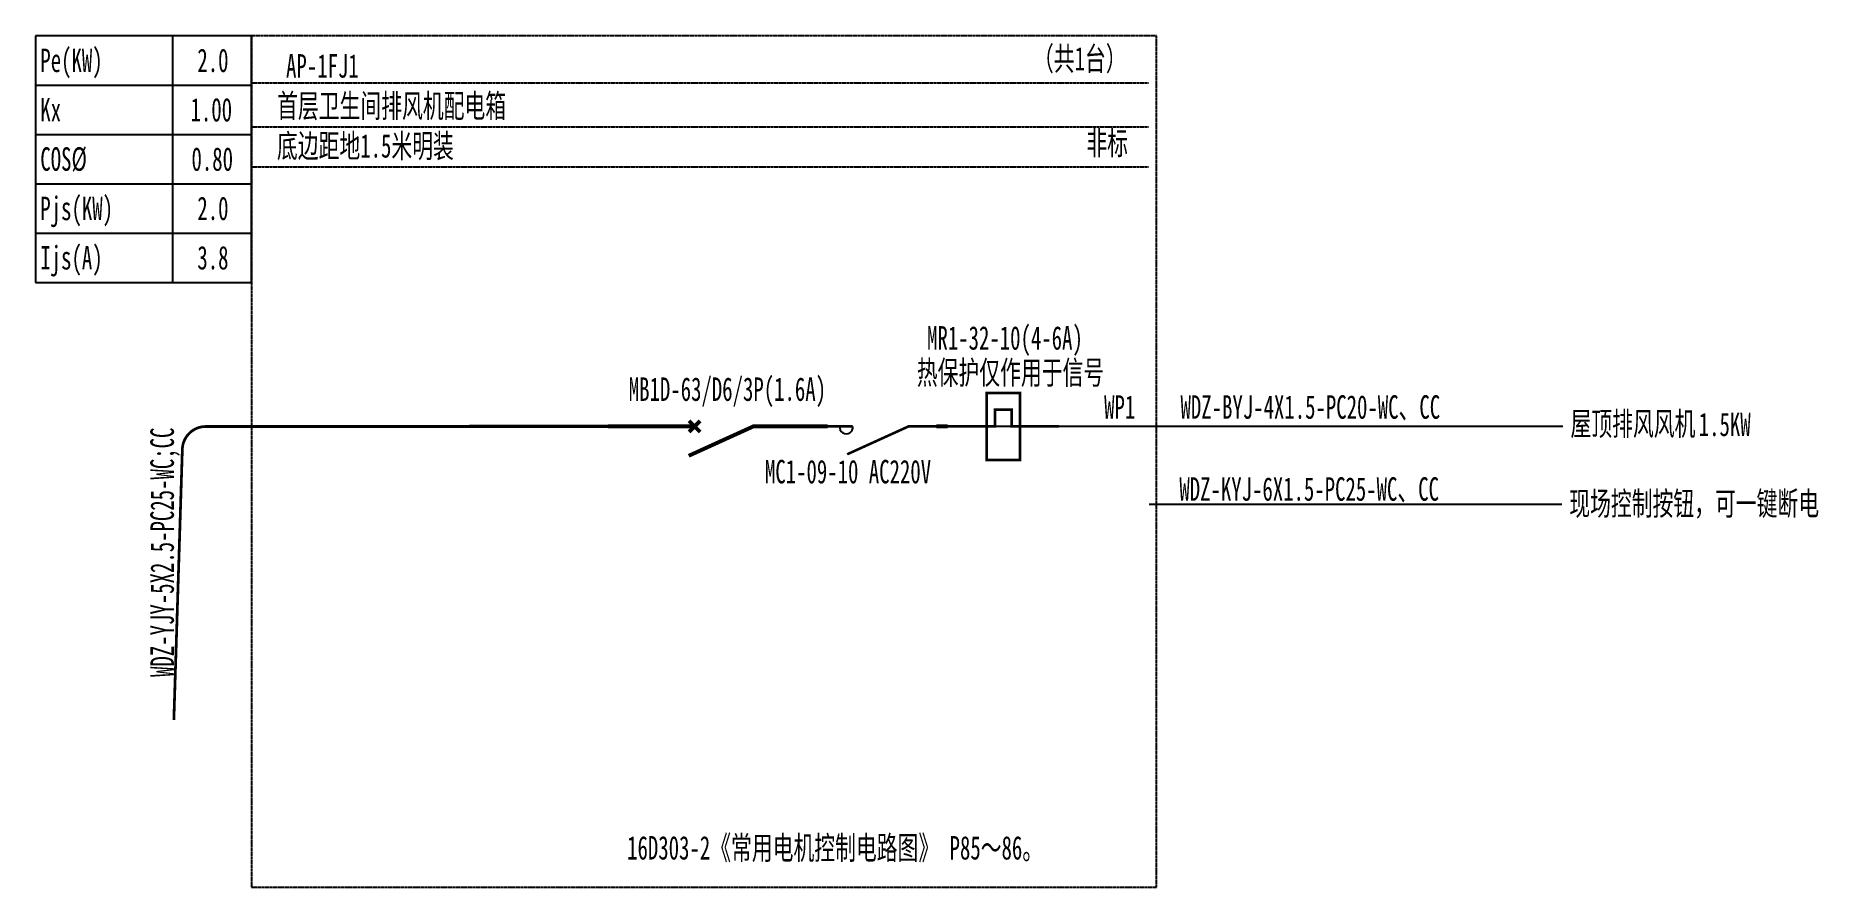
# Model space of a CAD drawing. Extents: x 995063 to 997340, y 84600 to 85688.
import ezdxf
from ezdxf.enums import TextEntityAlignment as Align

# ---------------------------------------------------------------- set-up
doc = ezdxf.new("R2010")
doc.units = 0
doc.header["$MEASUREMENT"] = 0
doc.linetypes.add('DASH', pattern=[0.35, 0.25, -0.1])
doc.styles.add('宋体', font='', dxfattribs={"width": 0.65})
doc.styles.get('宋体').set_extended_font_data('SimSun')

# ---------------------------------------------------------------- blocks, each defined once
blk = doc.blocks.new('$element$00000585')
at = {"const_width": 0.0233}
for points in [[(0, 0), (0, -0.425), (-0.15, -0.425), (-0.15, -0.575), (0, -0.575), (0, -1)], [(-0.3, -0.35), (0.3, -0.35), (0.3, -0.65), (-0.3, -0.65), (-0.3, -0.35)]]:
    blk.add_lwpolyline(points, dxfattribs=at)
at = {"flags": 9}
blk.add_attdef('S', (0, 0), '', height=0.00000667, dxfattribs=at)
blk = doc.blocks.new('$element$00000577')
at = {"const_width": 0.0233}
for points in [[(0, 0), (0, -0.25)], [(-0.25, -0.2), (0, -0.75), (0, -1)]]:
    blk.add_lwpolyline(points, dxfattribs=at)
blk.add_arc((-0.008, -0.192), 0.0589, 81.8699, 278.1301)
at = {"flags": 9}
blk.add_attdef('S', (0, 0), '', height=0.00000667, dxfattribs=at)
blk = doc.blocks.new('$element$00000576')
at = {"const_width": 0.0333}
for points in [[(0, 0), (0, -0.25)], [(0, -1), (0, -0.75), (-0.25, -0.2)], [(-0.047, -0.297), (0.047, -0.203)], [(-0.047, -0.203), (0.047, -0.297)]]:
    blk.add_lwpolyline(points, dxfattribs=at)
at = {"flags": 9}
blk.add_attdef('S', (0, 0), '', height=0.00000667, dxfattribs=at)

msp = doc.modelspace()

# ---------------------------------------------------------------- linework, layer by layer
at = {"color": 0}
for p, q in [((995062.6, 85687.5, 0), (995062.6, 85372.5, 0)), ((995338.5, 85687.5, 0), (995062.6, 85687.5, 0)), ((995237.3, 85687.5, 0), (995237.3, 85372.5, 0)), ((995338.5, 85372.5, 0), (995338.5, 85687.5, 0)), ((995062.6, 85624.5, 0), (995338.5, 85624.5, 0)), ((995062.6, 85561.5, 0), (995338.5, 85561.5, 0)), ((995062.6, 85498.5, 0), (995338.5, 85498.5, 0)), ((995062.6, 85435.5, 0), (995338.5, 85435.5, 0)), ((995062.6, 85372.5, 0), (995338.5, 85372.5, 0))]:
    msp.add_line(p, q, dxfattribs=at)
at = {"color": 0, "linetype": 'DASH'}
for p, q in [((995338.5, 85627.1, 0), (996484.5, 85627.1, 0)), ((995338.5, 85571.3, 0), (996484.5, 85571.3, 0)), ((995338.5, 85520.1, 0), (996484.5, 85520.1, 0))]:
    msp.add_line(p, q, dxfattribs=at)
at = {"color": 0, "linetype": 'DASH', "elevation": 0}
msp.add_lwpolyline([(995338.5, 84600.1), (996494.5, 84600.1), (996494.5, 85687.5), (995338.5, 85687.5)], close=True, dxfattribs=at)
at = {"color": 0, "linetype": 'Continuous', "const_width": 3.5, "elevation": 0}
msp.add_lwpolyline([(995239.2, 84813.9), (995250, 85158.5, -0.414214), (995280, 85188.5), (995314.9, 85188.5)], format="xyb", dxfattribs=at)
at = {"color": 0, "linetype": 'Continuous', "elevation": 0}
for points, const_width in [([(995289.6, 85188.5), (995379.7, 85188.5)], 4.05), ([(995379.7, 85188.5), (995626.8, 85188.6)], 4.05), ([(995626.8, 85188.6), (995793.7, 85188.6)], 4.05), ([(996249.5, 85188.6), (997014, 85188.6)], 2.5), ([(996485, 85089.1), (997012.5, 85089.1)], 2.5)]:
    msp.add_lwpolyline(points, dxfattribs=dict(at, const_width=const_width))
at = {"color": 0, "const_width": 5, "elevation": 0}
for points in [[(995793.7, 85188.6), (995879.7, 85188.6)], [(996017, 85188.6), (996074.3, 85188.6)], [(996213.4, 85188.6), (996227.6, 85188.6)]]:
    msp.add_lwpolyline(points, dxfattribs=at)

# ---------------------------------------------------------------- block references
at = {"color": 0}
for name, p, xscale, yscale, zscale, rotation in [('$element$00000585', (996370.1, 85188.6, 0), 142.5, 142.5, 142.5, 270), ('$element$00000576', (995867, 85188.6, 0), 150, 150, 150, 90), ('$element$00000577', (996070.9, 85188.6, 0), 142.5, 142.5, 142.5, 90)]:
    msp.add_blockref(name, p, dxfattribs=dict(at, xscale=xscale, yscale=yscale, zscale=zscale, rotation=rotation))

# ---------------------------------------------------------------- texts
at = {"color": 0, "style": '宋体', "width": 0.65}
for s, p in [('Pe(KW)', (995068.6, 85641, 0)), ('2.0', (995269.2, 85641, 0)), ('AP-1FJ1', (995382.5, 85633.9, 0)), ('（共1台）', (996336.8, 85643.2, 0)), ('首层卫生间排风机配电箱', (995371.1, 85582.9, 0)), ('Kx', (995068.6, 85578, 0)), ('1.00', (995260.5, 85578, 0)), ('非标', (996405, 85535.4, 0)), ('COS%%C', (995068.6, 85515, 0)), ('底边距地1.5米明装', (995370.9, 85531.8, 0)), ('0.80', (995261.7, 85515, 0)), ('Pjs(KW)', (995068.6, 85452, 0)), ('2.0', (995269.2, 85452, 0)), ('Ijs(A)', (995068.6, 85389, 0)), ('3.8', (995269.2, 85389, 0)), ('热保护仅作用于信号', (996188.4, 85242.4, 0)), ('WP1', (996427.7, 85198.4, 0)), ('WDZ-BYJ-4X1.5-PC20-WC、CC', (996525.3, 85198.4, 0)), ('屋顶排风风机', (997023.5, 85177.1, 0)), ('1.5KW', (997187.4, 85176.2, 0)), ('WDZ-KYJ-6X1.5-PC25-WC、CC', (996523.8, 85093.7, 0)), ('现场控制按钮，可一键断电', (997022, 85075.2, 0)), ('16D303-2《常用电机控制电路图》 P85～86。', (995818.3, 84635.6, 0))]:
    msp.add_text(s, height=30, dxfattribs=at).set_placement(p)
at = {"color": 221, "style": '宋体', "width": 0.65}
msp.add_text('MR1-32-10(4-6A)', height=30, dxfattribs=at).set_placement((996201.5, 85286.6, 0))
at = {"color": 40, "style": '宋体', "width": 0.65}
msp.add_text('MB1D-63/D6/3P(1.6A)', height=30, dxfattribs=at).set_placement((995820.4, 85221.2, 0))
at = {"color": 0, "style": '宋体', "width": 0.65}
msp.add_text('WDZ-YJY-5X2.5-PC25-WC;CC', height=30, rotation=90, dxfattribs=at).set_placement((995239.2, 85027.9, 0), align=Align.CENTER)
at = {"color": 110, "style": '宋体', "width": 0.65}
msp.add_text('MC1-09-10 AC220V', height=30, dxfattribs=at).set_placement((995994.4, 85115.9, 0))

doc.saveas('drawing.dxf')
